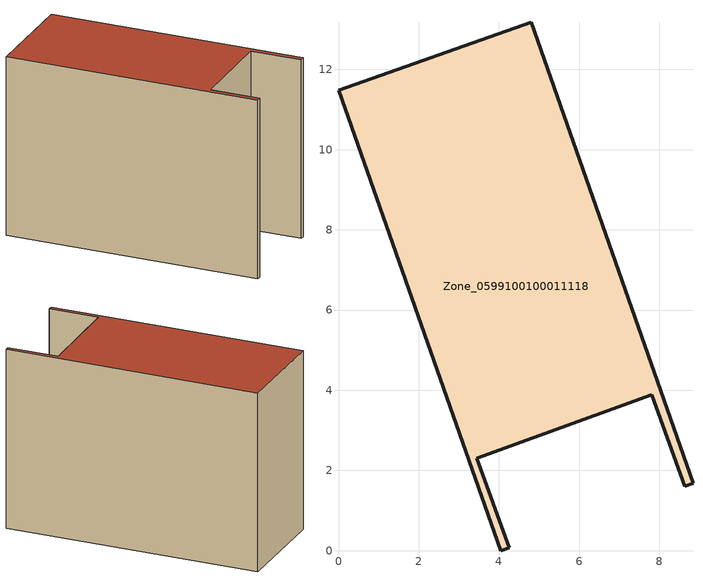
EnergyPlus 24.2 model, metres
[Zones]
Zone_0599100100011118
 floor ground (C_G): 0,11.48 4.81,13.17 8.84,1.68 8.63,1.61 7.81,3.88 3.45,2.31 4.25,0.07 4.04,0 z0
 wall outside (C_F): 3.45,2.31 7.81,3.88 8.63,1.61 8.84,1.68 4.81,13.17 0,11.48 4.04,0 4.25,0.07 3.45,2.31 z0:8.68
 roof outside (C_R): 8.84,1.68 4.81,13.17 0,11.48 4.04,0 4.25,0.07 3.45,2.31 7.81,3.88 8.63,1.61 z8.68
[BUILDING]
Pand.0599100100011118: North Axis=0; Terrain=City; Loads Convergence Tolerance Value=0.04; Temperature Convergence Tolerance Value=0.4; Solar Distribution=FullExterior; Maximum Number of Warmup Days=25; Minimum Number of Warmup Days=1
[Site:Location]
Rotterdam.The.Hague.AP_ZH_NLD Design_Conditions: Latitude=51.96; Longitude=4.45; Time Zone=1; Elevation=-4.5
[SITE:GROUNDTEMPERATURE:BUILDINGSURFACE]
18, 18, 18, 18, 18, 18, 18, 18, 18, 18, 18, 18
[MATERIAL] Thermal Absorptance=0.9; Solar Absorptance=0.7; Visible Absorptance=0.7
Name | Roughness | Thickness | Conductivity | Density | Specific Heat
G.TI.2015-2018 | MediumSmooth | 0.15 | 0.0428571 | 540 | 1210
F.TI.2015-2018 | Rough | 0.3 | 0.0666667 | 1920 | 840
R.TI.2015-2018 | MediumRough | 0.2 | 0.0333333 | 1500 | 1000
[CONSTRUCTION]
C_G: G.TI.2015-2018
C_F: F.TI.2015-2018
C_R: R.TI.2015-2018
[ZONE]
Zone_0599100100011118: Type=1; Multiplier=1; Ceiling Height=Autocalculate; Volume=Autocalculate; Floor Area=autocalculate; Part of Total Floor Area=Yes
[ZONEINFILTRATION:DESIGNFLOWRATE]
Infil_Zone_0599100100011118: Zone or ZoneList or Space or SpaceList=Zone_0599100100011118; Schedule=AlwaysOn; Design Flow Rate Calculation Method=Flow/Area; Flow Rate per Floor Area=0.0015; Constant Term Coefficient=1; Temperature Term Coefficient=0; Velocity Term Coefficient=0; Velocity Squared Term Coefficient=0
[HVACTEMPLATE:ZONE:IDEALLOADSAIRSYSTEM]
Zone_0599100100011118: Maximum Heating Supply Air Temperature=50; Minimum Cooling Supply Air Temperature=13; Maximum Heating Supply Air Humidity Ratio=0.0156; Minimum Cooling Supply Air Humidity Ratio=0.0077; Heating Limit=NoLimit; Cooling Limit=NoLimit; Dehumidification Control Type=ConstantSensibleHeatRatio; Cooling Sensible Heat Ratio=0.7; Dehumidification Setpoint=60; Humidification Control Type=None; Humidification Setpoint=30; Outdoor Air Method=None; Outdoor Air Flow Rate per Person=0.00944; Outdoor Air Flow Rate per Zone Floor Area=0; Outdoor Air Flow Rate per Zone=0; Demand Controlled Ventilation Type=None; Outdoor Air Economizer Type=NoEconomizer; Heat Recovery Type=None; Sensible Heat Recovery Effectiveness=0.7; Latent Heat Recovery Effectiveness=0.65
[ZONECONTROL:THERMOSTAT]
ThermostatControl_Zone_0599100100011118: Zone or ZoneList=Zone_0599100100011118; Control Type Schedule=DualSetpointControlType; Control 1=Thermostat_Zone_0599100100011118; Temperature Difference Between Cutout And Setpoint=0
[THERMOSTATSETPOINT:DUALSETPOINT]
Thermostat_Zone_0599100100011118: Heating Setpoint Temperature Schedule=HeatingSetpoint_Zone_0599100100011118; Cooling Setpoint Temperature Schedule=CoolingSetpoint_Zone_0599100100011118
[SCHEDULE:COMPACT]
HeatingSetpoint_Zone_0599100100011118: Through: 12/31, For: AllDays, Until: 24:00, 21
CoolingSetpoint_Zone_0599100100011118: Through: 12/31, For: AllDays, Until: 24:00, 24
DualSetpointControlType: Through: 12/31, For: AllDays, Until: 24:00, 4
AlwaysOn: Through: 12/31, For: AllDays, Until: 24:00, 1
